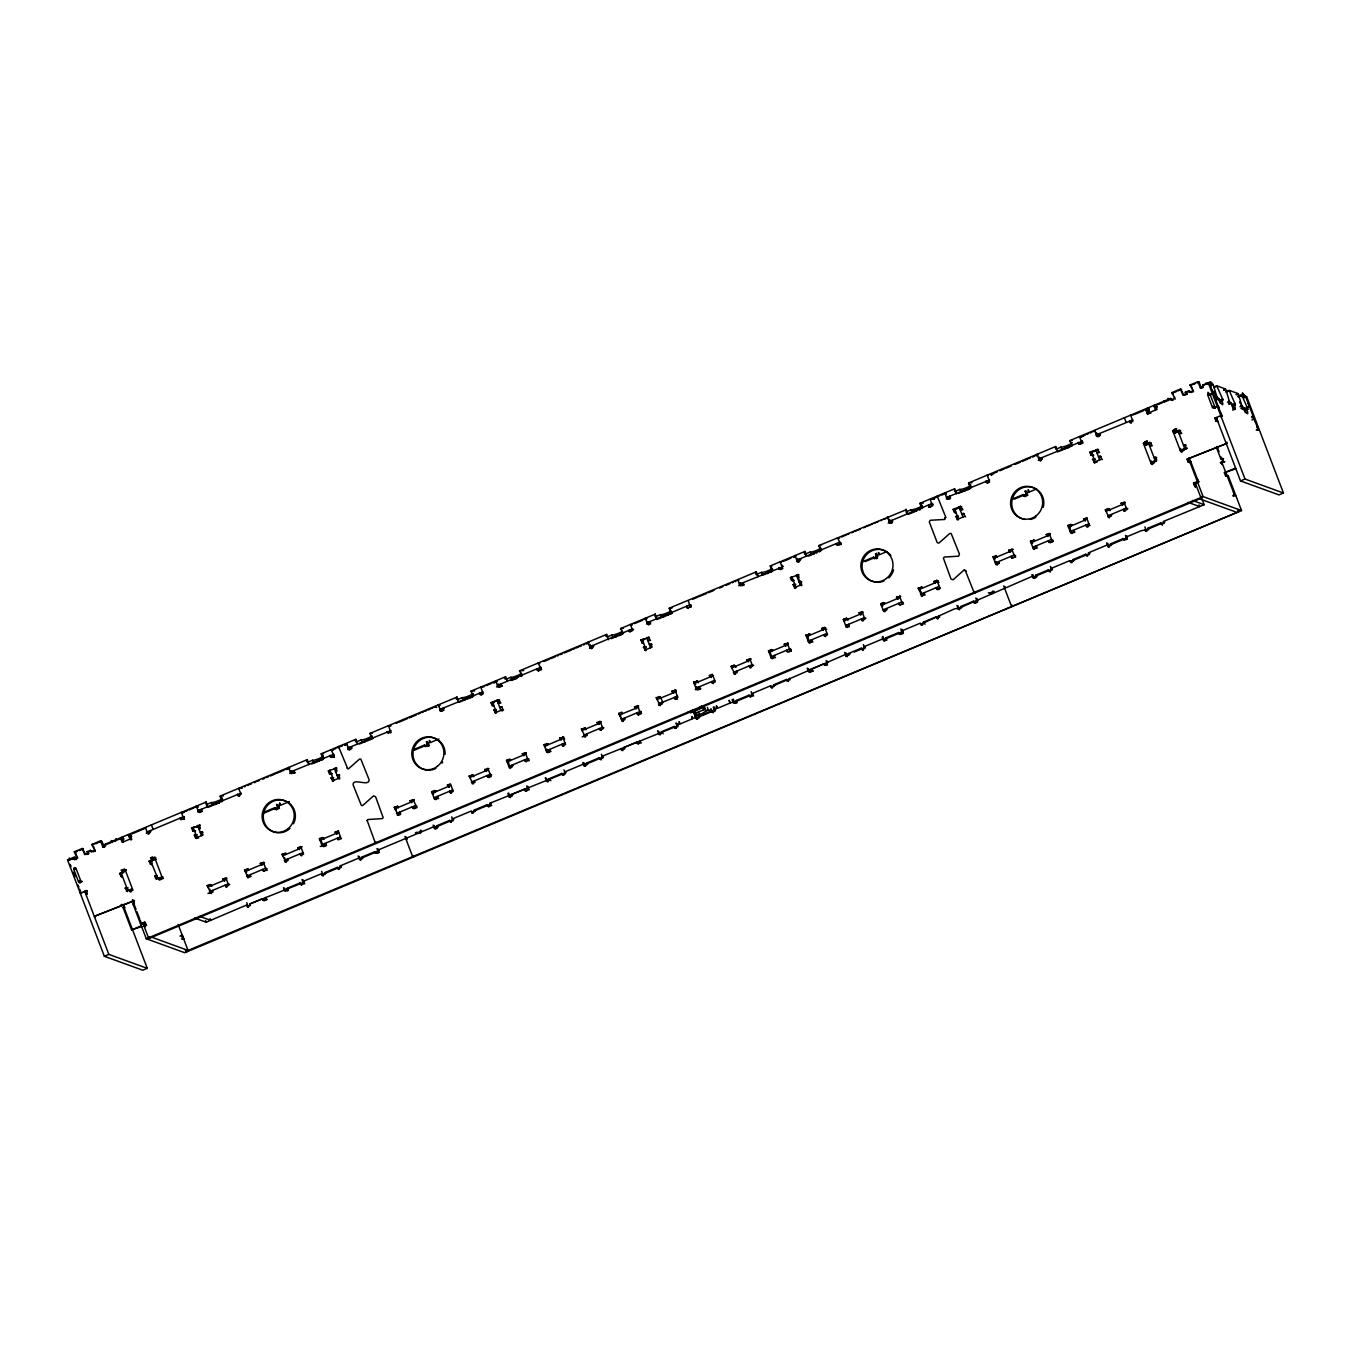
<?xml version="1.0" encoding="UTF-8"?>
<svg xmlns="http://www.w3.org/2000/svg" width="1351" height="1351" viewBox="0 0 1351 1351"><rect width="100%" height="100%" fill="white"/><g stroke="black" fill="none" stroke-linecap="round" stroke-linejoin="round"><path stroke-width="1.5" d="M1192.764 389.73L1193.457 391.537L1189.978 385.035L1197.982 381.691L1200.296 387.771L1203.302 386.521L1202.711 385.001L1208.199 382.705C1211.56 382.265 1209.077 380.003 1213.164 384.495L1211.188 385.322M1247.952 409.218L1241.89 395.319L1238.242 396.839M72.329 859.472C74.93 856.838 73.275 855.014 76.332 859.608M1242.633 395.066C1241.552 389.054 1243.899 397.177 1246.652 396.67L1283.45 493.014L1278.958 494.905L1240.505 480.922L1216.305 417.543M1220.612 401.196L1222.925 399.676L1216.913 386.234L1213.823 387.534M74.102 858.712L73.19 858.459M205.791 803.085L206.213 802.004L105.226 844.172L105.8 845.692L102.811 846.942L100.481 840.846L91.75 844.51L95.229 851.012L94.536 849.205M207.682 807.29L206.163 801.937M306.643 761.339L307.285 759.718M308.889 764.632L307.234 759.65L220.061 796.111L221.8 800.687M355.279 740.99L355.904 739.369M357.508 744.3L355.853 739.301L321.133 753.841L322.872 758.401L323.953 758.333M456.199 699.075L456.976 697.082L369.752 733.492L372.589 737.984M458.58 702.013L456.925 697.015M504.75 678.911L505.595 676.75L470.824 691.205L473.644 695.697M507.334 681.309L505.544 676.682M605.89 636.439L606.667 634.463M654.593 615.921L655.286 614.114L620.514 628.587L623.335 633.079M656.755 619.4L655.235 614.046M755.733 573.449L756.357 571.828L669.133 608.237L670.89 612.797M757.962 576.759L756.307 571.76M804.284 553.285L804.976 551.478M806.581 556.409L804.943 551.428L770.205 565.951L771.945 570.51M905.761 509.918L818.824 545.601L820.581 550.178M954.33 489.754L954.667 488.859M1055.249 447.84L1055.739 446.573M1222.942 400.234L1219.463 400.774A5.776 1.064 67.3 0 1 1220.291 403.324M1235.439 404.776L1229.393 390.777L1226.033 392.178M694.127 713.615L705.29 709.258M348.558 768.787L359.484 759.093L360.852 759.161L369.11 779.763C369.38 787.228 352.746 777.365 353.101 784.83L361.359 805.432L362.744 805.5L373.518 795.857L375.595 796.752L383.177 817.625L382.367 818.605L367.928 819.517M944.602 519.426L945.396 517.332L944.467 519.476L930.299 520.27L929.285 521.976L937.256 542.697L938.877 543.136L949.804 533.425L951.172 533.51L959.43 554.096L958.636 556.19L944.349 557.034L943.386 558.081L950.986 578.954L953.063 579.849L963.837 570.19L965.205 570.257L974.054 592.413L975.202 592.819L974.696 591.485M988.408 592.768L990.351 593.393L993.053 590.978M989.557 593.19L991.516 593.815L994.201 591.4M417.138 832.841C418.675 834.58 423.724 831.473 420.803 830.206M1215.191 408.458L1212.455 407.462L1214.093 408.019L1214.735 406.685L1209.804 393.732L1207.591 394.728L1212.421 407.394L1214.667 406.465M692.945 712.112L701.591 708.025L705.306 709.089L704.546 707.097M698.703 712.281C699.97 718.85 707.569 705.864 711.994 711.521M415.99 832.419L419.519 832.216L420.549 830.51M420.685 832.638L419.519 832.216M699.294 714.358L697.285 714.966L696.407 712.956M77.21 858.544L74.288 851.805L82.293 848.462L85.586 854.491M1175.269 399.153L1171.79 392.651L1180.521 388.987L1183.881 395.218M76.45 851.805L77.446 851.4M79.439 850.556L83.441 848.884M93.996 844.476L91.75 844.51M95.634 843.784L97.812 842.872M98.91 842.416L101.646 841.268L104.719 847.043M1171.79 392.651L1173.479 392.837M1174.576 392.381L1176.214 391.689M1177.852 391.013L1178.933 390.557M1180.031 390.101L1181.669 389.409M1189.978 385.035L1192.122 385.035M1193.625 384.41L1195.128 383.785M1197.138 382.941L1199.131 382.113L1201.461 388.193L1203.15 387.484M121.539 904.427L123.076 904.984L147.293 968.363L142.801 970.238L104.348 956.272L67.55 859.928L73.038 857.632L74.778 859.574L76.264 858.949M88.761 853.714L87.038 851.772L90.5 850.319L92.054 851.789M1173.394 399.93L1172.263 400.403L1170.54 398.461L1069.587 440.696L1072.424 445.188M1186.989 394.239L1185.249 392.297L1188.728 390.844L1190.349 392.499M69.543 859.962L70.894 859.168M72.295 858.577L73.984 857.885M112.808 841.639C111.12 844.409 110.512 838.903 111.913 841.031M114.21 841.048C116.794 841.893 114.801 836.59 116.71 839.646M1166.555 400.774L1163.735 401.939L1164.157 400.622M1167.112 400.538L1168.227 400.065M1210.141 382.536L1205.649 384.41L1205.97 382.958M69.728 859.911L70.759 859.489M72.127 858.915L74.052 858.172M87.038 851.772L88.406 852.109M89.048 851.822L91.648 850.742M105.226 844.172L107.421 844.139M108.468 843.716L110.562 842.838M111.593 842.399L112.64 841.96M114.734 841.082L116.828 840.221M117.875 839.782L119.952 838.903M120.999 838.464L123.093 837.586L123.6 838.92M131.452 834.091L133.563 833.212M134.154 832.959L143.307 829.142M144.169 828.771L145.232 828.332M182.469 812.745L184.344 811.968M186.033 811.259L187.147 810.786M189.022 810.009L191.082 809.148M192.197 808.675L193.885 807.966M195.574 807.273L197.736 807.239M244.531 786.789L245.494 786.383M247.621 785.488L248.804 784.999M250.053 784.475L251.387 783.918M254.258 782.719L255.812 782.06M257.433 781.385L259.139 780.675M262.769 779.155L264.695 778.345M266.62 777.534L268.477 776.774M270.251 776.014L275.148 773.971M276.651 773.346L278.053 772.755M279.404 772.198L281.869 771.168M282.984 770.695L284.048 770.256M285.922 769.462L286.868 769.394M333.106 749.721L332.312 750.497M334.508 749.146L335.909 748.555M337.784 747.779L339.641 746.985L338.493 746.563L347.781 768.837L347.123 768.043M340.773 746.512L342.462 745.82M344.319 745.026L346.667 744.046M396.299 723.292L397.43 722.819M398.629 722.312L401.23 721.214M402.024 720.894L405.131 719.593M405.705 719.357L407.326 718.664M409.049 717.955L410.822 717.212M411.38 716.976L416.53 714.831M418.371 714.054L420.161 713.311M421.85 712.602L423.488 711.909M425.041 711.268L426.511 710.643M427.912 710.052L430.496 708.971M431.678 708.481L432.776 708.025M434.769 707.198L436.778 707.35M482.797 687.102L484.654 686.325M486.529 685.531L488.403 684.754M489.332 684.366L491.207 683.572M492.71 682.947L494.956 682.019M495.885 681.613L496.965 681.613M543.963 661.5L549.587 659.153M550.921 658.596L555.396 656.721M557.034 656.046L558.74 655.319M560.513 654.576L562.371 653.8M564.296 653.006L571.541 649.966M573.179 649.291L574.732 648.632M576.202 648.024L578.937 646.876M580.187 646.352L581.369 645.862M583.497 644.967L584.459 644.562M586.013 643.92L589.137 642.603L587.972 642.181L590.303 648.277L592.397 648.294M631.542 624.871L632.488 624.466M634.548 623.605L639.969 621.342M640.898 620.953L642.772 620.16M644.647 619.383L646.521 618.606M692.759 599.253L694.634 598.476M695.681 598.037L698.011 597.058M699.278 596.534L706.725 593.41M708.431 592.701L713.987 590.37M719.543 588.057L722.869 586.655M725.892 585.388L729.878 583.716M732.158 582.771L733.188 582.332M735.028 581.572L735.94 581.521M783.107 561.459L785.91 560.277M786.485 560.04L788.731 559.111M789.659 558.706L790.977 558.166M793.409 557.152L795.266 556.359M841.622 536.972L843.345 536.246M844.324 535.84L846.503 534.928M847.702 534.422L848.968 533.898M851.721 532.75L853.224 532.125M854.778 531.467L856.416 530.791M857.328 530.403L860.452 529.102M863.677 527.751L865.603 526.941M866.683 526.485L869.808 525.184M870.939 524.712L872.56 524.036M874.114 523.377L875.583 522.769M876.985 522.178L878.319 521.621M880.751 520.608L881.848 520.135M883.841 519.308L885.631 518.885M931.869 499.211L934.487 498.114M935.044 497.877L937.02 497.067M939.823 495.885L937.256 496.053L945.903 517.534M941.698 495.108L943.555 494.331M944.957 493.74L946.038 493.723M994.978 472.816L991.533 474.91M996.075 472.343L997.258 471.854M999.841 470.773L1004.266 468.915M1005.904 468.24L1011.223 466.011M1015.074 464.406L1020.427 462.16M1022.048 461.485L1027.858 459.053M1029.124 458.529L1030.323 458.023M1032.502 457.111L1034.393 456.317M1080.631 436.981L1082.489 436.204M1083.434 435.799L1085.309 435.022M1086.981 434.313L1088.112 433.857M1089.987 433.063L1092.03 432.202M1093.719 431.493L1094.665 431.104M1133.894 414.689L1130.618 415.162L1132.932 421.242L1129.943 422.508L1129.368 420.972L1131.479 422.762M1134.756 414.335L1143.909 410.501M1145.547 409.809L1149.025 409.252M1155.561 410.012L1153.822 405.452L1157.064 404.996M1158.111 404.557L1160.188 403.696M1161.235 403.257L1162.282 402.818M1164.376 401.939L1166.47 401.061M1167.5 400.622L1169.594 399.761M1170.641 399.322L1171.689 398.883M1185.249 392.297L1189.876 391.266M1202.711 385.001L1204.552 385.136M1206.274 384.41L1209.365 383.127L1221.946 416.074L1220.443 416.716M183.415 812.66L184.344 812.255M196.334 807.256L197.938 806.902M241.542 788.325L242.488 787.937M287.138 769.259L288.455 768.702M289.941 768.077L288.59 767.452L290.921 773.532L295.058 772.704L293.336 770.762L293.91 772.282M334.339 756.155L331.012 749.704L333.106 750.025M344.893 745.093L346.582 744.384M390.118 726.179L391.047 725.774M438.518 705.931L439.818 705.374M495.141 682.238L494.331 682.914M541.565 669.572L538.086 663.071L539.809 663.544M587.094 643.768L588.394 643.211M645.052 619.518L646.893 618.741L645.356 618.184L647.686 624.263L650.675 623.014L650.101 621.494M738.845 580.271L737.68 579.562L739.993 585.642L744.148 584.814M793.78 557.288L795.097 556.747M839.562 538.137L837.468 537.816L840.947 544.318L840.221 542.41M887.404 518.125L888.35 517.72M932.629 499.195L934.318 498.502M945.531 493.79L946.392 493.774M990.756 474.876L991.803 474.775M1035.981 455.962L1036.909 455.574M1081.188 437.048L1082.877 436.339M1094.107 431.644L1095.036 431.256M1145.732 409.741L1149.11 408.627L1147.573 408.07L1149.329 412.629L1150.866 413.186M1207.929 384.359L1210.175 383.414M73.038 857.632L73.613 859.152L76.619 857.902M87.612 853.292L84.623 854.541L82.293 848.462M94.08 850.59L91.091 851.839L90.5 850.319M131.706 836.641L128.75 836.083L130.253 835.458L131.419 838.498L122.181 842.365L121.016 839.326L123.667 839.106M1150.377 413.085L1147.826 413.254L1146.661 410.214L1149.313 410.012M1157.047 406.769L1154.396 406.972L1157.115 406.955M1170.54 398.461L1171.114 399.98L1174.103 398.731M1185.84 393.833L1182.834 395.083L1180.521 388.987M1192.291 391.114L1189.302 392.381L1188.728 390.844M1209.905 383.768L1211.594 383.059M86.903 854.491L88.575 853.798M93.354 851.789L95.229 851.012M121.016 839.326L123.583 839.157M206.095 804.723L211.465 802.528A5.776 0.946 -20.9 0 0 218.051 800.822A5.776 0.946 -20.9 0 0 221.936 798.137L222.223 798.019M307.302 762.386L312.537 760.241A5.776 0.946 -20.9 0 0 318.87 758.637A5.776 0.946 -20.9 0 0 323.109 755.901M372.184 736.937L371.694 735.653A5.776 0.946 -20.9 0 1 367.252 738.389A5.776 0.946 -20.9 0 1 361.156 739.892L355.938 742.037M472.732 693.688A5.776 0.946 -20.9 0 1 467.53 696.407A5.776 0.946 -20.9 0 1 462.228 697.606L457.297 699.649M521.216 673.507A5.776 0.946 -20.9 0 1 515.879 676.175A5.776 0.946 -20.9 0 1 510.847 677.273L506.085 679.249M622.119 631.356A5.776 0.946 -20.9 0 1 616.731 633.957A5.776 0.946 -20.9 0 1 611.919 634.987L607.139 636.98M655.471 616.731L660.538 614.637A5.776 0.946 -20.9 0 0 665.367 613.607A5.776 0.946 -20.9 0 0 670.755 611.007M755.952 574.631L761.609 572.351A5.776 0.946 -20.9 0 0 766.912 571.152A5.776 0.946 -20.9 0 0 772.113 568.433M804.571 554.282L810.228 552.002A5.776 0.946 -20.9 0 0 815.548 550.803A5.776 0.946 -20.9 0 0 820.749 548.101M905.778 511.961L911.3 509.732A5.776 0.946 -20.9 0 0 917.886 508.027A5.776 0.946 -20.9 0 0 921.77 505.342L922.058 505.223M970.677 484.874L970.406 484.992A5.776 0.946 -20.9 0 1 966.505 487.677A5.776 0.946 -20.9 0 1 959.919 489.383L954.549 491.578M1072.035 442.486L1071.478 442.706A5.776 0.946 -20.9 0 1 1067.577 445.391A5.776 0.946 -20.9 0 1 1060.991 447.097L1055.773 449.241M1146.661 410.214L1149.042 410.13M1184.743 395.184L1186.803 394.323M1191.21 392.482L1193.457 391.537M1210.378 385.035L1212.354 384.208M1211.34 385.744L1213.299 384.934L1216.947 396.907L1219.024 398.866A5.776 1.064 67.3 0 0 1222.402 404.675A5.776 1.064 67.3 0 0 1221.709 399.828M1147.826 413.254L1157.064 409.387L1155.899 406.347M211.465 802.528L212.343 804.808L222.814 800.417M312.537 760.241L313.398 762.521L323.885 758.131M361.156 739.892L362.034 742.172L372.504 737.798M462.228 697.606L463.089 699.886L473.576 695.512M510.847 677.273L511.725 679.553L522.195 675.162L521.537 673.457M611.919 634.987L612.78 637.267L623.267 632.876A5.776 0.946 -20.9 0 1 619.18 635.645M660.538 614.637L661.416 616.917L671.886 612.543A5.776 0.946 -20.9 0 1 670.535 613.996M761.609 572.351L762.471 574.631L767.723 572.436M768.364 572.165L772.299 570.527M810.228 552.002L811.107 554.298L820.935 550.178M911.3 509.732L912.178 512.012L921.99 507.892M959.919 489.383L960.797 491.663L970.626 487.559M1060.991 447.097L1061.869 449.376L1072.339 445.003M130.675 839.714L131.722 839.275M207.919 807.391L219.436 802.578M311.743 763.957L323.244 759.144M359.535 743.962L365.294 741.547M369.127 739.943L372.96 738.338M459.509 702.132L465.268 699.717M469.101 698.112L472.934 696.508M511.151 680.532L516.893 678.118M611.125 638.702L622.625 633.889M657.008 619.501L672.342 613.084M766.574 573.668L772.316 571.253M808.607 556.072L814.366 553.674M908.598 514.241L914.34 511.843M958.298 493.453L969.815 488.64M1058.289 451.622L1071.698 445.999M197.888 811.9L199.56 811.191L199.137 810.043M289.823 773.431L291.884 772.569L291.225 770.864M347.95 749.113L349.25 748.555L348.49 746.563M439.7 710.727L441.574 709.934L441.017 708.515M496.526 686.95L498.958 685.936L498.299 684.214M589.762 647.94L591.265 647.315L590.387 645.035M738.71 585.625L740.956 584.679L740.297 582.973M796.465 561.459L798.34 560.682L797.58 558.672M798.34 560.682L796.803 560.125L839.207 542.376L840.93 542.849M888.215 523.073L890.647 522.06L889.667 519.493M946.342 498.755L948.03 498.046L947.49 496.628M1038.277 460.286L1040.338 459.424L1039.578 457.432M1096.404 435.968L1097.721 435.427L1096.961 433.418M1213.637 387.095L1216.727 385.795L1225.644 389.037L1223.685 389.865M181.541 819.415L180.071 818.149L180.646 819.669L184.428 818.706M197.82 806.631L196.283 806.057L198.614 812.154L202.11 811.09M239.735 795.84L237.455 794.135L238.029 795.655L241.018 794.405L238.705 788.325L239.853 788.748M334.474 757.421L329.762 755.513L330.336 757.033L333.325 755.783M346.768 743.725L348.305 749.518L351.952 748.505M439.734 705.34L438.281 704.817L440.612 710.896L443.601 709.647L443.027 708.127L444.175 708.549M483.05 694.042L481.192 694.836L479.453 692.894L480.027 694.414L483.016 693.164L480.703 687.068L481.851 687.49M502.133 686.055L497.995 686.899L495.665 680.803L497.202 681.377M538.525 670.721L536.837 668.88L537.411 670.4L540.4 669.15M590.303 648.277L593.292 647.028L592.717 645.508L593.866 645.913M687.102 607.781L688.267 608.186L686.528 606.261L687.102 607.781L691.256 606.937M779.409 569.159L780.574 569.582L778.835 567.64L779.409 569.159L782.415 567.91L780.084 561.813L781.52 562.337M796.212 555.97L795.047 555.548L797.377 561.644L800.366 560.395L799.792 558.858L800.94 559.28M839.798 543.896L836.793 545.145L836.218 543.626L837.772 545.095M888.519 517.349L887.371 516.926L889.684 523.023L892.69 521.773L892.099 520.253M931.565 506.405L930.265 506.946L928.525 505.004L929.1 506.524L932.899 505.561M946.291 493.487L944.754 492.929L947.068 499.009L950.564 497.945M989.506 482.155L987.649 482.932L985.909 480.99L986.483 482.527L989.489 481.26L987.159 475.18L988.307 475.603M1038.21 454.73L1037.061 454.308L1039.375 460.387L1042.381 459.137L1041.79 457.617M1080.141 444.243L1078.216 442.385L1078.807 443.905L1082.81 443.01L1081.256 443.77M1095.019 430.513L1096.759 436.39L1100.406 435.36M146.296 833.179L149.37 833.651M183.483 819.381L184.411 818.993M198.614 812.154L202.008 811.63M293.201 773.481L295.058 772.704M332.059 757.219L334.305 756.29M348.305 749.518L350.584 749.467M390.186 732.901L391.114 732.512M440.612 710.896L443.82 710.457M499.904 687L501.947 686.139M538.762 670.738L540.991 669.809M690.733 604.708L691.053 605.552L689.517 604.995L647.112 622.743L648.649 623.301L646.808 624.078L650.523 623.976M742.087 585.675L743.776 584.966M780.946 569.413L782.82 568.636M797.377 561.644L799.1 561.83M839.072 545.095L840.947 544.318M889.684 523.023L892.335 522.803M948.79 499.195L950.462 498.485M1039.375 460.387L1040.912 460.657M1096.759 436.39L1099.038 436.339M80.249 882.862L78.51 881.798L80.756 880.869L75.892 868.136L73.663 869.132L78.561 881.916L82.293 881.426L79.304 882.676M1210.986 394.205L1213.62 393.394L1212.067 390.219M1210.631 394.661L1213.62 393.394M1223.837 390.287L1225.796 389.46L1229.444 401.45L1231.504 403.392A5.776 1.064 67.3 0 0 1234.882 409.201L1232.636 410.147M1226.134 391.621L1229.224 390.338L1238.141 393.58L1236.165 394.391M1214.937 397.599L1216.896 396.772M191.639 828.011L200.286 825.292L191.639 828.011L192.805 831.051L195.456 830.831L192.805 831.051M329.526 773.853L332.177 773.633L329.526 773.853L328.361 770.796L337.007 768.094M493.689 705.171L492.186 705.796L491.021 702.756L498.519 699.615L500.833 703.077L498.181 703.28M640.712 640.121L649.358 637.402L640.712 640.121L643.042 643.583L641.877 640.543M794.219 580.322L791.568 580.542L790.419 577.485L799.049 574.783M953.08 509.445L955.393 512.89L953.08 509.445L960.561 506.304L962.875 509.766L960.223 509.969M1089.801 452.23L1098.431 449.528L1089.801 452.23L1090.966 455.287L1093.601 455.067L1090.966 455.287M1215.9 399.254L1217.859 398.444M491.021 702.756L499.667 700.038M954.228 509.851L961.709 506.726M1216.778 399.795L1219.024 398.866M196.182 827.319L199.171 826.052L197.634 825.495L201.502 835.644M1094.327 451.538L1097.316 450.288L1095.779 449.731L1099.663 459.88M1218.737 400.521L1222.723 399.018M641.877 643.16L643.38 642.536M649.358 640.036L647.872 640.661L650.523 640.458L648.21 636.996M954.245 512.485L955.731 511.86M1098.447 452.146L1096.944 452.771L1099.596 452.568L1097.282 449.106M1236.317 394.83L1238.293 394.002L1241.941 405.992L1244.001 407.934A5.776 1.064 67.3 0 0 1247.378 413.744A5.776 1.064 67.3 0 0 1246.686 408.914L1244.44 409.86L1241.755 408.88L1244.001 407.934M1238.276 396.046L1242.498 394.289M1238.056 396.4L1242.515 395.168L1239.154 396.569M1241.974 395.64L1243.95 394.813M1227.417 402.142L1229.393 401.315M1219.227 408.981L1218.45 406.077L1213.823 408.12L1212.978 406.229M194.358 835.104L197.01 834.901L194.358 835.104L195.523 838.144L203.005 835.019L201.839 831.98L200.336 832.604L202.988 832.385L201.839 831.98M331.079 777.906L333.393 781.368L331.079 777.906L332.566 777.281M338.561 774.765L337.058 775.406L339.709 775.187L338.561 774.765L339.726 777.821L332.228 780.946M493.74 709.849L496.391 709.647L493.74 709.849L496.053 713.311L494.888 710.271M501.221 706.708L499.718 707.35L502.369 707.13L501.221 706.708L503.535 710.17M643.431 647.213L646.082 647.011L643.431 647.213L645.744 650.675L644.579 647.636M650.912 644.089L649.426 644.714L652.06 644.511L650.912 644.089L652.077 647.129L644.596 650.27M793.121 584.595L795.435 588.057L793.121 584.595L794.624 583.97M800.603 581.454L799.116 582.095L801.768 581.876L800.603 581.454L801.768 584.51L794.287 587.634M955.782 516.538L958.433 516.335L955.782 516.538L958.095 520L956.947 516.96M963.28 513.397L961.777 514.039L964.428 513.819L963.28 513.397L965.593 516.859M1092.503 459.34L1095.154 459.137L1092.503 459.34L1094.817 462.802L1093.668 459.762M1099.984 456.199L1098.498 456.824L1101.149 456.621L1099.984 456.199L1102.315 459.661M1242.16 397.008L1244.693 395.961M332.228 778.328L333.731 777.703M794.27 585.017L795.773 584.392M1243.444 397.11L1245.504 396.248L1258.085 429.213L1256.227 429.99M1228.397 403.797L1230.356 402.97M1243.916 397.819L1246.652 396.67M1229.258 404.337L1231.504 403.392M494.905 712.889L502.386 709.765M956.947 519.578L964.428 516.454M1093.668 462.38L1101.149 459.256M1231.504 404.945L1235.152 403.409M150.518 857.868L152.19 857.176M794.996 588.124L796.212 587.617M1094.378 462.869L1096.809 461.856M1145.091 441.76L1146.779 441.068M1176.4 428.672L1173.411 429.922L1176.789 428.807M1232.551 405.976L1235.354 404.793L1231.96 405.317A5.776 1.064 67.3 0 1 1232.973 408.813M124.461 869.081L121.066 870.196M152.866 857.193L150.89 858.02L151.988 860.874M1144.922 442.132L1147.438 441.085M121.995 870.669L126.15 869.841L121.995 870.669L122.586 872.189M151.43 858.358L155.585 857.513L151.43 858.358L152.021 859.878M1154.902 461.772L1153.754 461.35L1154.328 462.869L1151.339 464.136L1143.402 443.331L1146.391 442.081L1148.13 444.023L1151.12 442.773L1144.753 445.138M1184.726 449.596L1180.2 450.288L1187.343 448.211L1183.189 449.039L1183.78 450.559L1180.774 451.808L1172.837 431.02L1175.826 429.77L1176.417 431.29M276.6 804.301L277.36 806.294L280.349 805.044L279.589 803.051M426.291 741.665L427.051 743.675L430.04 742.408L429.28 740.416M875.364 553.792L876.123 555.785L879.113 554.535L878.353 552.542M1025.054 491.156L1025.814 493.149L1028.803 491.899L1028.043 489.906M263.242 812.508L274.743 807.695L276.482 809.621L277.597 809.165M289.435 801.548L280.738 805.179L279.978 803.186M412.933 749.873L424.434 745.06L425.953 746.428M438.957 738.98L430.429 742.56L429.669 740.551M862.006 561.982L873.523 557.169L875.076 558.639M886.712 551.664L879.501 554.67L878.741 552.677M1011.696 499.363L1023.214 494.55L1024.936 496.493L1026.068 496.02M1036.555 488.961L1029.192 492.051L1028.432 490.041M1147.539 442.503L1143.402 443.331M119.58 873.438L121.894 876.9L119.58 873.438L125.575 870.939M149.032 861.127L151.346 864.589L149.032 861.127L156.074 859M264.391 812.914L278.897 806.851L277.36 806.294M414.081 750.295L428.588 744.232L427.051 743.675M865.079 561.611L877.66 556.342M1014.314 499.178L1027.351 493.723L1025.814 493.149M274.743 807.695L275.334 809.215L279.471 808.371M429.162 745.752L425.025 746.579L424.434 745.06M1023.214 494.55L1023.788 496.07L1027.942 495.243M1177.565 431.712L1180.554 430.462M154.858 859.878L155.99 859.422M1146.087 445.188L1150.005 443.533L1149.566 442.402M1180.571 433.08L1179.068 433.705L1181.72 433.502L1179.406 430.04L1173.428 432.54L1174.965 433.097L1179.457 431.222L1177.903 430.665L1184.692 448.414L1186.229 448.971M427.49 746.461L428.976 745.82M876.377 558.655L877.491 558.183M1239.914 406.668L1241.873 405.857M84.286 892.048L87.275 890.799L80.131 892.893L81.668 893.45M1217.96 421.276L1215.968 421.208L1214.802 418.168L1220.797 415.669L1222.334 416.226L1220.78 413.034M120.746 876.478L122.249 875.853M150.181 864.167L151.684 863.542M1151.136 445.391L1149.633 446.016L1152.285 445.813L1149.971 442.351M1214.802 418.168L1217.082 418.118M1240.877 408.34L1242.852 407.512M1245.994 407.512L1249.371 406.398L1247.125 407.326M1215.968 421.208L1217.471 420.583M1243.714 409.589L1247.649 407.951M86.126 890.377L87.291 893.416L85.788 894.058L87.123 894.396M1246.162 410.029L1247.851 409.336L1246.686 408.914M125.204 888.147L127.855 887.945L125.204 888.147L127.518 891.609L126.352 888.57M154.639 875.836L157.29 875.617L154.639 875.836L155.804 878.876L162.745 876.715M1156.743 457.482L1154.092 457.685L1155.578 457.06L1156.743 460.1L1150.765 462.599L1154.548 462.228M1186.178 445.155L1183.527 445.374L1185.03 444.749L1186.178 447.789M1251.972 420.009L1254.218 419.063L1255.383 422.12M126.369 891.187L132.347 888.688M129.392 891.12L132.398 889.87M162.762 877.171L158.844 878.809L159.35 880.143M1156.507 461.4L1155.24 460.725L1148.468 442.976L1150.005 443.533M129.932 891.457L131.098 891.88L129.358 889.937L129.932 891.457L132.938 890.208L124.984 869.419M163.522 878.302L160.533 879.569L158.793 877.626L159.384 879.146L162.373 877.897L154.436 857.091M120.796 905.035L121.928 904.562M134.391 900.492L94.317 916.366L134.458 900.695M1188.221 462.228L1190.873 462.008L1188.221 462.228L1187.056 459.188L1227.13 443.314L1226.725 442.233M1220.831 458.918L1223.482 458.715L1220.831 458.918L1216.373 447.249L1217.876 446.624M121.202 905.761L124.208 904.511M1257.376 430.412L1259.25 429.635L1257.713 429.078L1256.937 426.173M1187.056 459.188L1227.13 443.314M142.125 926.414L131.604 929.91L123.093 907.602L124.579 906.977L123.633 904.511M1235.219 468.189L1224.361 472.732L1225.526 475.772L1228.177 475.569L1241.535 510.56L184.715 952.708L146.263 938.742L132.888 903.751L134.391 903.127L133.225 900.087M124.984 907.703L123.093 907.602M134.424 904.005L132.888 903.751M207.142 885.631L211.28 884.787L207.142 885.631L211.195 893.653L210.621 892.133M222.847 879.045L224.587 880.987L222.847 879.045L225.853 877.795L228.758 885.412L225.752 886.661L225.178 885.141L226.917 887.083L225.752 886.661M247.976 877.762L244.565 869.976L248.06 868.896M260.27 863.39L264.424 862.563L260.27 863.39L262.01 865.332L261.435 863.813M281.987 854.305L286.125 853.477L281.987 854.305L286.04 862.343L285.466 860.823M297.693 847.736L301.847 846.908L297.693 847.736L298.284 849.255M319.41 838.65L323.548 837.823L319.41 838.65L322.315 846.266L326.452 845.422L325.878 843.902M335.116 832.081L336.855 834.023L335.116 832.081L338.628 831.017M398.241 815.345L394.256 807.341L397.886 806.327M409.961 800.771L414.115 799.927L409.961 800.771L411.7 802.714L411.126 801.177M431.678 791.686L435.816 790.859L431.678 791.686L434.583 799.285L438.72 798.458M447.401 785.117L449.123 787.042L447.401 785.117L450.39 783.85L453.294 791.466L450.305 792.716L449.714 791.196L451.454 793.138L450.305 792.716M469.101 776.031L473.238 775.187L469.101 776.031L473.154 784.053M484.823 769.445L486.546 771.387L484.823 769.445L488.961 768.618M512.992 765.629L511.843 765.206L512.417 766.726L509.428 767.976L506.524 760.377L509.513 759.127L510.104 760.647M522.246 753.79L526.383 752.963L522.246 753.79L523.968 755.733L523.394 754.213M543.946 744.722L548.084 743.877L543.946 744.722L546.851 752.321L549.131 752.271M559.669 738.136L563.806 737.308L559.669 738.136L560.243 739.656M581.369 729.05L585.507 728.223L581.369 729.05L585.422 737.089L584.848 735.569M597.091 722.481L598.814 724.423L597.091 722.481L600.08 721.231L602.985 728.831L599.996 730.08L599.405 728.561L601.144 730.503M618.792 713.396L622.845 721.434L618.792 713.396L621.781 712.146L622.372 713.666M636.237 708.768L634.514 706.826L638.651 705.999M656.214 697.741L660.369 696.913L656.214 697.741L660.267 705.762M671.937 691.172L676.074 690.327L671.937 691.172L672.511 692.691M693.637 682.086L697.791 681.259L693.637 682.086L696.542 689.685L700.696 688.858M709.359 675.517L711.082 677.459L709.359 675.517L712.349 674.25L715.253 681.867L712.264 683.116L711.673 681.596L713.412 683.538L712.264 683.116M734.539 672.933L735.113 674.453L731.06 666.431L734.049 665.182L735.788 667.124L734.049 665.182M746.782 659.845L750.92 659.018L746.782 659.845L747.356 661.382M768.483 650.777L772.637 649.932L768.483 650.777L771.387 658.376L775.542 657.549M784.205 644.191L788.342 643.363L784.205 644.191L785.927 646.133L785.353 644.613M805.905 635.122L810.06 634.278L805.905 635.122L808.81 642.721L812.964 641.894M822.202 630.056L821.628 628.536L824.617 627.286L827.521 634.886L824.532 636.152L823.941 634.632L825.681 636.557L824.532 636.152M849.07 626.78L846.233 627.067L843.328 619.45L846.317 618.201L847.769 619.383M859.05 612.881L860.773 614.823L859.05 612.881L862.039 611.631L864.944 619.231L861.955 620.481L861.364 618.961L863.103 620.903L861.955 620.481M887.219 609.048L886.07 608.625L886.644 610.162L883.655 611.412L880.751 603.796L883.74 602.546L884.331 604.066M896.473 597.226L900.61 596.399L896.473 597.226L898.195 599.168L897.621 597.649M918.173 588.141L922.328 587.313L918.173 588.141L922.226 596.163L919.322 588.563M934.976 583.277L933.896 581.572L936.885 580.322L938.253 581.302M997.646 564.617L995.923 564.431L993.019 556.832L996.514 555.768M1008.741 550.262L1012.878 549.418L1008.741 550.262L1009.315 551.782M1030.441 541.177L1034.596 540.332L1030.441 541.177L1033.346 548.776L1037.5 547.949M1046.164 534.591L1050.301 533.763L1046.164 534.591L1047.903 536.533L1047.312 535.013M1067.864 525.522L1072.018 524.678L1067.864 525.522L1070.769 533.121L1074.923 532.294L1073.184 530.352L1073.758 531.872M1085.106 520.81L1083.586 518.936L1087.082 517.872M1108.766 516.369L1109.357 517.889L1105.287 509.867L1108.276 508.601L1110.015 510.543L1108.276 508.601M1121.009 503.281L1125.163 502.454L1121.009 503.281L1122.749 505.223L1122.157 503.703M224.013 879.467L227.002 878.218M244.565 869.976L247.959 869.453M336.281 832.503L338.341 831.642M394.256 807.341L397.836 806.75M485.972 769.867L488.403 768.854M506.524 760.377L510.661 759.532M598.24 722.903L601.229 721.654M634.514 706.826L638.28 706.151M735.214 665.604L731.06 666.431M821.628 628.536L825.765 627.708M843.328 619.45L847.482 618.623M860.199 613.303L863.188 612.054M884.905 602.968L880.751 603.796M933.896 581.572L938.033 580.727M993.019 556.832L996.413 556.308M1083.586 518.936L1086.795 518.497M1109.441 509.023L1105.287 509.867M1220.493 462.582L1224.631 461.755L1220.493 462.582L1222.216 464.524L1221.642 463.005M207.716 887.151L226.428 879.315M263.85 863.661L245.139 871.496L246.676 872.054M282.562 855.842L301.273 848.006M338.696 832.351L319.984 840.17L321.521 840.744M413.541 801.042L394.83 808.861L396.367 809.418M450.964 785.37L432.252 793.206L433.789 793.763M469.675 777.551L488.386 769.715M525.809 754.061L507.098 761.896L508.635 762.454M544.521 746.242L563.232 738.406L564.769 738.963M581.943 730.57L600.655 722.751M712.923 675.787L694.211 683.606L695.562 684.248M731.634 667.951L750.345 660.115M787.768 644.461L769.057 652.297L770.594 652.854M843.902 620.987L862.614 613.151M900.036 597.497L881.325 605.316L882.878 605.89M918.748 589.661L937.459 581.842L939.013 582.399M1012.321 550.516L993.61 558.351L995.147 558.909M1049.744 534.861L1031.033 542.697L1032.569 543.254M1087.167 519.206L1068.455 527.042L1069.992 527.599M1105.878 511.387L1124.589 503.551M303.012 852.565L284.301 860.401L285.838 860.959L284.689 857.919M340.435 836.911L321.724 844.747L323.261 845.304L320.271 846.553M452.703 789.947L433.992 797.765L435.529 798.323M564.971 742.966L546.26 750.801L547.814 751.359M714.679 680.347L695.968 688.166L697.504 688.723L696.846 687.017M826.947 633.366L808.236 641.201L809.773 641.759M939.215 586.402L920.504 594.237L922.041 594.795L920.875 591.738M1051.483 539.437L1032.772 547.256L1034.309 547.814M1088.906 523.766L1070.195 531.602L1071.731 532.159M208.003 893.518L210.992 892.268L209.844 889.228M582.23 736.954L585.236 735.704L583.683 735.147L602.394 727.311L603.948 727.868M658.579 705.019L660.082 704.395L659.643 703.246M695.258 689.669L697.504 688.723M210.047 893.231L213.036 891.981L212.462 890.461M247.469 877.576L250.965 876.512M267.329 870.162L263.175 871.007L262.601 869.487L264.34 871.412M284.892 861.921L287.881 860.671L287.307 859.152L288.455 859.557M300.597 855.352L301.763 855.757L300.023 853.815L300.597 855.352L303.603 854.085L300.699 846.486M339 839.63L337.446 838.16L338.02 839.68L341.533 838.616M397.16 814.94L400.656 813.876M415.872 807.121L412.866 808.371L412.291 806.851L414.031 808.793L417.02 807.543L412.967 799.522M472.006 783.631L474.995 782.381L474.421 780.861M491.122 776.538L488.876 777.484L487.137 775.542L487.728 777.061L490.717 775.812L487.812 768.195M529.288 760.562L525.151 761.407L524.56 759.887L526.299 761.829M546.851 752.321L550.988 751.494M562.573 745.752L563.722 746.157L561.982 744.215L562.573 745.752L565.562 744.485L562.658 736.886M584.274 736.667L587.263 735.417L586.689 733.897M621.696 721.012L624.686 719.762L624.111 718.225L625.26 718.648M639.682 714.375L638.567 714.848L636.828 712.906L637.419 714.426L641.556 713.598M659.119 705.357L662.108 704.091L661.534 702.571L662.682 702.993M675.736 699.126L674.25 697.251L674.841 698.771L677.83 697.521L674.926 689.922M733.965 674.031L736.954 672.781L736.379 671.261L737.528 671.683M749.687 667.462L750.835 667.884L749.096 665.942L749.687 667.462L752.676 666.212L749.771 658.596M771.387 658.376L774.376 657.126L773.802 655.607L774.95 656.029M791.247 650.962L787.109 651.807L786.518 650.287L788.106 651.841M846.233 627.067L849.222 625.817L848.648 624.297M903.515 603.998L899.378 604.826L898.787 603.306L900.526 605.248M921.078 595.757L925.232 594.913M939.637 588.884L937.949 589.593L936.209 587.651L936.8 589.171L940.296 588.107M995.923 564.431L999.419 563.367M1011.646 557.862L1012.794 558.284L1011.055 556.342L1011.646 557.862L1015.783 557.034M1033.346 548.776L1036.335 547.527L1035.761 546.007L1036.909 546.429M1053.206 541.363L1050.217 542.629L1048.477 540.687L1049.068 542.207L1053.206 541.363L1052.632 539.843M1088.197 526.738L1085.9 525.032L1086.491 526.552L1089.987 525.471M1108.192 517.467L1111.181 516.217L1110.606 514.697L1111.755 515.119M1123.914 510.898L1125.062 511.303L1123.34 509.361L1123.914 510.898L1126.903 509.631L1123.998 502.032M326.452 845.422L323.463 846.689L320.559 839.072M400.555 814.433L398.309 815.362L397.295 812.711M698.636 689.719L700.494 688.942M789.187 651.824L791.061 651.047M145.351 922.378L140.453 923.527L141.602 923.949M1196.311 486.208L1194.689 485.988L1193.524 482.932L1198.81 481.935L1197.273 478.744M142.581 923.527L145.249 922.412M1195.382 487.475L1193.929 483.675L1198.421 481.8L1189.201 457.634M141.99 924.084L144.979 922.834M1198.81 481.935L1193.929 483.675M131.604 929.91L140.96 925.992M146.499 925.418L143.848 925.638L146.499 925.418L145.705 923.324M1194.689 485.988L1196.192 485.347M1224.361 472.732L1236.368 468.611M1225.526 475.772L1228.177 475.569M104.348 956.272L108.84 954.397L147.293 968.363M146.263 938.742L1203.082 496.594L1241.535 510.56M1240.505 480.922L1244.997 479.048L1283.45 493.014M145.3 926.803L142.699 922.581L148.509 937.797L149.657 938.219L1201.985 497.945L1201.411 496.425M675.973 723.072L676.733 725.065L679.739 723.815L678.979 721.822M698.855 717.009L692.455 718.496L691.695 716.503M713.294 707.13L714.155 709.41L717.161 708.16L716.283 705.881M850.421 653.597L845.135 654.61L771.843 686.477L770.29 685.92L751.578 693.755L753.132 694.313L734.404 702.148L729.878 702.841L729.016 700.561M194.561 917.988L206.213 922.226L246.372 905.119L247.909 905.677M246.76 905.271L247.334 906.791L250.34 905.525L249.749 904.005L262.482 898.685L264.205 900.627L267.211 899.378L263.057 900.205L262.482 898.685M288.405 890.106L287.172 888.35L299.905 883.03L301.628 884.973L299.905 883.03M321.606 873.945L322.18 875.465L325.186 874.215L324.595 872.695L337.328 867.376L339.05 869.318L337.328 867.376M358.15 856.01L359.602 859.81L362.608 858.56L362.017 857.041L374.751 851.721L376.304 853.173M437.96 827.437L436.863 825.731L449.596 820.395L451.318 822.337M471.296 811.326L471.871 812.846L474.876 811.596L474.285 810.076L487.019 804.74L488.741 806.682L491.747 805.432M507.841 793.375L509.293 797.191L512.299 795.925L511.708 794.405L524.441 789.085L526.164 791.027L527.481 790.487M550.87 780.692L549.131 778.75L561.864 773.431L563.603 775.373L561.864 773.431M582.838 762.454L584.139 765.865L587.145 764.615L586.554 763.095L599.287 757.776L601.026 759.718L599.287 757.776M620.987 748.69L621.578 750.21L624.567 748.961L623.976 747.441L636.709 742.121L638.449 744.063M663.138 733.728L661.399 731.786L674.132 726.466L676.243 728.24M694.971 715.101L696.424 718.901L699.413 717.651L698.822 716.131L711.555 710.812L713.294 712.737L710.896 708.667M732.529 699.818L733.846 703.246L736.835 701.996L736.244 700.477L748.978 695.14L750.717 697.082M770.678 686.072L771.269 687.591L774.258 686.342L773.667 684.805L786.4 679.485L788.14 681.428L786.4 679.485M811.107 669.15L812.829 671.092L811.107 669.15L823.823 663.831L825.41 665.384M844.662 652.465L846.114 656.265L849.104 655.015L848.529 653.496L861.246 648.176L862.985 650.118L861.246 648.176M882.22 637.199L883.537 640.61L886.526 639.361L885.952 637.841L898.668 632.521L900.408 634.463L903.397 633.214L901.944 629.397M925.097 624.128L923.375 622.186L936.091 616.867L937.83 618.809L936.091 616.867M956.93 605.501L958.383 609.301L961.372 608.051L960.797 606.531L973.514 601.212L975.253 603.137L977.499 602.208M1036.859 576.978L1035.643 575.222L1048.359 569.886L1050.099 571.828L1048.359 569.886M1070.06 560.817L1070.651 562.337L1073.64 561.07L1073.066 559.55L1085.782 554.231L1087.521 556.173M1106.621 542.866L1108.073 546.682L1111.062 545.416L1110.488 543.896L1123.205 538.576L1124.657 539.758M1144.905 529.491L1145.496 531.011L1148.485 529.761L1147.911 528.241L1160.627 522.921L1162.367 524.864L1160.627 522.921M1202.204 499.566L1204.163 504.7L1163.245 521.52L1164.782 522.094L1146.07 529.913L1141.527 530.605L1125.822 537.191L1127.359 537.749L1108.647 545.568L1107.111 545.01L1088.399 552.846L1089.936 553.403L1071.225 561.222L1069.688 560.665L1050.977 568.501L1052.513 569.058L1033.802 576.894L1032.265 576.32L958.957 608.203L954.414 608.896L921.534 623.858L919.997 623.301L901.286 631.12L902.823 631.677L884.111 639.513L882.575 638.955L863.846 646.791L865.4 647.349L854.17 652.043M249.749 904.005L304.043 882.203L302.506 881.646L321.217 873.81L322.754 874.367L341.465 866.531L339.928 865.974L358.64 858.155L360.177 858.712L378.888 850.877L377.351 850.319L433.485 826.846L435.022 827.403L453.733 819.567L452.197 819.01L470.908 811.174L472.445 811.748L481.8 807.83M482.712 807.442L491.156 803.913L489.619 803.355L566.001 772.603L564.465 772.046L583.176 764.21L588.462 763.197M589.526 762.758L603.424 756.948L601.887 756.374L678.27 725.622M699.801 716.621L715.473 710.069M283.457 887.708L284.757 891.12L287.763 889.87M300.479 884.55L304.634 883.723L303.181 879.906M337.902 868.896L340.891 867.646L340.317 866.126M374.751 851.721L375.325 853.241L378.972 852.228M433.147 825.073L434.448 828.501L437.454 827.251M487.019 804.74L487.593 806.26L490.582 805.01L490.008 803.49M524.441 789.085L525.015 790.605L529.17 789.778M549.722 780.27L546.716 781.537L545.264 777.72M562.438 774.95L565.427 773.701L563.975 769.901M599.861 759.296L602.867 758.046L601.415 754.246M641.438 742.814L637.284 743.641L636.709 742.121M661.99 733.306L659.001 734.556L657.549 730.756M674.132 726.466L674.706 727.986L677.712 726.737L676.395 723.309M712.129 712.332L715.135 711.065L713.683 707.265M753.706 695.833L749.552 696.66L748.978 695.14M786.974 681.005L789.98 679.756L789.389 678.236M811.681 670.67L808.692 671.937L807.239 668.12M861.82 649.696L864.826 648.446L863.373 644.647M898.668 632.521L899.242 634.041L903.397 633.214M923.949 623.706L920.96 624.956L920.369 623.436M936.665 618.386L939.671 617.137L939.08 615.617M973.514 601.212L974.088 602.732L977.6 601.651M1031.911 574.563L1033.228 577.992L1036.217 576.742M1048.933 571.405L1051.939 570.156L1050.487 566.356M1123.205 538.576L1123.796 540.096L1127.426 539.083M1161.218 524.441L1164.207 523.192L1163.616 521.672M287.223 891.001L288.354 890.529M377.604 853.19L378.905 852.633M435.799 828.838L437.099 828.298M584.139 765.865L585.675 766.135M736.109 703.195L737.055 702.807M812.829 671.092L809.84 672.342L808.388 668.542M826.491 665.384L827.42 664.996M883.537 640.61L886.932 640.104M1033.228 577.992L1035.508 577.941M179.987 936.142L182.233 935.196L188.042 950.412L151.903 937.273M1232.754 495.682L1234.578 494.922L1221.608 461.822L1223.145 462.38L1221.101 457.06M181.524 936.395L182.638 935.922L183.804 938.979L182.672 939.435M1233.48 496.29L1235.726 495.344L1234.189 494.787L1233.412 491.882M181.524 939.029L183.804 938.979M185.222 949.837L185.796 951.357L1239.289 511.489L1238.715 509.969M206.838 804.453L208.054 807.256M677.459 698.974L674.841 698.771M964.124 570.105L966.421 571.27M1069.756 440.713L1072.052 440.51M971.893 482.712L968.701 482.999L971.352 487.475M923.273 503.062L920.065 503.332L922.733 507.824M928.661 507.3L928.796 506.405M820.834 545.466L819.01 545.618L821.661 550.11M772.198 565.799L770.374 565.968L773.042 570.443M672.055 608.001L669.319 608.254L671.971 612.729M620.683 628.587L623.419 628.35M519.611 670.873L523.732 670.518M522.28 675.365L519.443 670.856L606.616 634.396L608.507 639.715M470.992 691.222L472.36 691.104M473.272 691.02L474.64 690.901M369.921 733.509L372.217 733.306M323.581 753.655L321.302 753.841L323.041 758.418M223.439 795.857L220.23 796.127L222.898 800.619M691.053 712.686L690.344 711.251M415.365 832.925L416.26 832.891M676.986 698.822L676.209 696.559M697.251 714.966L694.059 713.835L693.181 711.555M1197.982 381.691L1199.131 382.113M1248.223 403.358L1249 406.263M1200.296 387.771L1201.461 388.193M1171.114 399.98L1172.263 400.403M1172.837 431.02L1173.985 431.442M1216.373 447.249L1217.521 447.671M1132.83 419.908L1096.185 434.87L1097.721 435.427M1129.943 422.508L1131.091 422.914M1148.13 444.023L1146.391 442.081M1080.817 437.048L1079.466 436.559L1081.796 442.638M1196.175 482.729L1195.027 482.307L1200.836 497.523L1201.985 497.945M1193.524 482.932L1195.855 486.394M1078.807 443.905L1079.956 444.31M1092.824 452.163L1091.287 451.606L1095.171 461.755L1096.708 462.312M1199.739 498.891L1235.895 512.012M1192.494 500.461L1204.163 504.7M1188.019 502.352L1199.671 506.591L1199.029 504.869M1040.338 459.424L1038.801 458.867L1082.539 441.118M1127.865 508.668L1126.329 508.111L1107.617 515.947L1109.154 516.504M1147.911 528.241L1149.059 528.663M1145.496 531.011L1146.644 531.433L1144.905 526.873M989.574 479.993L946.494 497.489L948.03 498.046M986.483 482.527L987.649 482.932M1023.788 496.07L1024.936 496.493M1086.491 526.552L1087.639 526.974M1110.488 543.896L1111.637 544.318M1108.073 546.682L1109.222 547.087L1107.769 543.288M950.428 496.577L949.483 496.239L950.057 497.759M960.595 507.486L959.058 506.929L962.942 517.078M1049.068 542.207L1050.217 542.629M930.282 499.38L932.106 505.274M956.12 509.378L954.566 508.803L958.45 518.953M932.865 504.244L931.514 503.754L889.11 521.503L890.647 522.06M929.1 506.524L930.265 506.946M1073.066 559.55L1074.214 559.973M1070.651 562.337L1071.799 562.742L1071.225 561.222M1015.597 555.649L1014.061 555.092L995.349 562.911L996.886 563.468M997.106 557.288L996.008 555.582M999.065 561.932L998.913 563.181M1035.643 575.222L1036.892 575.914M990.351 593.393L991.516 593.815M876.123 555.785L877.475 556.274M936.8 589.171L937.949 589.593M974.088 602.732L975.253 603.137M924.641 593.393L923.493 592.971L924.067 594.491M960.797 606.531L961.946 606.954M958.383 609.301L959.531 609.723L958.079 605.923M903.329 602.614L901.793 602.056L883.081 609.892L884.618 610.449M782.888 566.761L739.419 584.122L740.956 584.679M797.934 575.543L796.398 574.986L800.265 585.135L801.818 585.692M923.375 622.186L924.523 622.608M798.711 578.448L797.563 578.025L799.066 577.401L797.901 574.361M790.419 577.485L792.733 580.947M865.907 618.268L864.37 617.711L845.658 625.547L847.195 626.104M899.242 634.041L900.408 634.463M848.056 620.143L846.317 618.201M885.952 637.841L887.134 638.364M826.728 629.363L825.191 628.806L806.479 636.642L808.016 637.199M812.373 640.374L811.225 639.952L811.799 641.472M848.529 653.496L849.678 653.918M846.114 656.265L847.263 656.687L845.81 652.888M688.351 600.655L690.091 606.515M791.061 649.595L789.524 649.037L770.813 656.856L772.35 657.413M753.638 665.249L752.102 664.692L733.39 672.511L734.927 673.068M631.93 625.006L630.393 624.449L632.724 630.529L629.718 631.778L629.144 630.258L630.664 631.626M633.67 629.566L632.133 629.009L589.728 646.757L591.265 647.315M648.244 638.179L646.707 637.621L650.574 647.754M773.667 684.805L774.832 685.227M643.751 640.053L642.215 639.496L646.082 649.628M771.269 687.591L772.417 688.014L771.843 686.477M698.366 682.779L696.626 680.836M736.244 700.477L737.41 700.882M676.175 691.678L657.278 699.446M677.729 696.17L658.545 703.82L660.082 704.395M714.155 709.41L715.608 709.934L714.611 707.113M660.943 697.876L662.682 702.436M688.351 711.757L690.885 712.669M698.822 716.131L699.987 716.554M696.424 718.901L697.572 719.323L696.12 715.523M541.075 668.086L539.826 667.63L497.421 685.379L498.958 685.936M537.411 670.4L538.559 670.822M638.567 707.265L619.366 714.915L620.903 715.473M641.083 712.112L639.834 711.656L621.105 719.492L622.659 720.049M676.733 725.065L677.611 725.386M637.419 714.426L638.567 714.848M674.706 727.986L675.872 728.409M661.399 731.786L662.564 732.208M483.016 691.847L440.038 709.376L441.574 709.934M586.098 729.743L584.358 727.801M498.553 700.797L497.016 700.24L500.883 710.39L502.42 710.947M480.027 694.414L481.192 694.836M623.976 747.441L625.141 747.863M494.061 702.689L492.524 702.115L496.391 712.264M621.578 750.21L622.727 750.632L622.135 749.113M586.554 763.095L587.888 763.99M529.102 759.194L527.549 758.62L508.837 766.456L510.391 767.013M549.131 778.75L550.296 779.172M389.645 726.146L388.396 725.69L390.709 731.786L387.72 733.036L387.146 731.516L388.649 732.884M391.098 730.604L347.714 747.998L349.25 748.555M491.663 774.849L490.126 774.292L471.415 782.111L472.951 782.668M487.728 777.061L488.876 777.484M525.015 790.605L526.164 791.027M473.829 776.724L472.09 774.782M511.708 794.405L512.873 794.827M509.293 797.191L510.458 797.597L508.719 793.037M351.935 747.356L350.72 746.748L351.294 748.268M487.593 806.26L488.741 806.682M333.224 754.432L290.347 772.012L291.884 772.569M438.146 796.938L436.998 796.516L437.572 798.036M474.285 810.076L475.451 810.482M471.871 812.846L473.036 813.268L472.445 811.748M335.892 768.854L334.356 768.297L338.223 778.446L339.76 779.003M336.669 771.759L335.504 771.337L337.007 770.712L335.842 767.672M328.361 770.796L330.674 774.258M416.817 806.159L415.281 805.601L396.569 813.42L398.106 813.994M398.325 807.797L397.245 806.091M400.571 812.542L399.575 812.171L400.149 813.69M436.863 825.731L438.028 826.136M434.448 828.501L435.394 828.838L434.296 825.495M367.641 821.78L375.291 842.923L376.439 843.345L375.933 842.011M241.12 793.121L198.023 810.634L199.56 811.191M238.029 795.655L239.178 796.077M275.334 809.215L276.482 809.621M324.139 839.343L322.399 837.4M362.017 857.041L363.183 857.463M201.958 809.722L201.029 809.384L201.603 810.904M182.182 812.643L181.321 812.323L183.635 818.419M184.411 817.389L183.061 816.899L146.887 832.03L148.424 832.588M324.595 872.695L325.76 873.118M199.948 828.957L198.8 828.535L200.286 827.91L199.121 824.87M322.18 875.465L323.345 875.887L321.589 871.327M198.546 838.076L197.01 837.519L193.142 827.386M267.126 868.777L265.59 868.22L246.878 876.056L248.415 876.613M145.621 827.639L147.462 833.55L150.451 832.3L149.877 830.781L151.025 831.186M248.635 870.416L247.554 868.71M250.594 875.06L250.459 876.326M287.172 888.35L288.439 889.059M130.253 835.458L131.402 835.881M123.093 837.586L121.945 837.164L123.684 841.741M229.704 884.449L228.167 883.892L209.456 891.711L210.992 892.268M100.481 840.846L101.646 841.268M263.057 900.205L264.205 900.627M151.971 861.026L150.518 860.503L157.78 878.42M102.811 846.942L103.959 847.364M211.871 886.307L210.131 884.381M247.334 906.791L248.5 907.197L246.743 902.637M159.384 879.146L160.533 879.569M74.288 851.805L75.436 852.228M122.62 873.371L121.083 872.814L127.855 890.562M73.613 859.152L74.778 859.574M67.55 859.928L68.698 860.351M74.829 869.554C71.282 867.882 77.733 866.295 74.778 869.385M199.813 916.383L210.705 920.352L210.047 918.629M86.16 891.576L84.623 891.001L108.84 954.397M182.233 935.196L178.146 924.472M182.638 935.922L181.49 935.517L182.655 938.557M185.796 951.357L186.962 951.763L186.37 950.243M69.999 858.56L69.273 858.037L69.526 859.861M1168.936 399.187L1168.041 398.309L1168.345 400.538M1239.559 401.923L1240.286 403.51M1240.995 405.097L1242.802 409.032M1228.87 401.348L1229.579 402.919M1213.857 391.283L1214.583 392.854M1215.292 394.441L1216.373 396.806M1216.727 397.599L1217.454 399.17M151.244 861.026L151.954 862.597M1251.617 416.463L1252.225 418.05M1208.199 382.705L1244.997 479.048M1207.963 392.246L1209.128 395.286C1204.991 393.513 1211.526 391.858 1208.74 395.134M1215.951 418.59L1217.116 421.63M1222.317 458.293L1223.482 461.333M1217.048 446.404L1219.075 451.741M1225.509 473.154L1226.674 476.194M1191.785 387.163L1192.224 388.311M1237.55 509.563L1238.141 511.083M1186.414 392.719L1186.837 393.867M1172.938 393.057L1173.377 394.205M1174.239 396.485L1174.678 397.633M1189.724 461.603L1203.082 496.594M1188.221 459.593L1189.387 462.65M1173.799 430.057L1174.965 433.097M1180.487 448.448L1181.939 452.23M1154.97 405.874L1155.544 407.394M1147.81 410.636L1148.975 413.676M1146.121 409.877L1147.86 414.436M1146.323 411.261L1147.489 414.301M1144.365 442.368L1145.445 445.222M1152.302 463.173L1152.656 464.119M1151.052 460.775L1152.487 464.541M1124.37 417.78L1126.126 422.339M1100.406 434.211L1099.174 433.603L1099.765 435.123M1096.472 432.995L1097.924 436.795M1126.633 535.84L1127.426 537.934M1125.467 535.418L1126.785 538.846M1090.949 452.653L1092.115 455.692M1082.219 441.169L1082.81 442.689M1078.047 442.638L1078.486 443.77M1086.576 517.686L1089.48 525.303M1084.735 519.358L1085.275 520.794M1057.597 451.825L1055.688 446.505L968.532 482.983L970.271 487.542M1088.771 552.981L1089.362 554.501L1086.373 555.751L1085.782 554.231M1070.853 524.256L1071.444 525.792M1069.013 525.927L1071.917 533.544M1039.223 457.381L1040.54 460.809M1049.153 533.341L1052.057 540.957M1026.338 491.055L1027.503 494.094M1025.325 491.021L1026.777 494.821M1033.431 539.927L1034.022 541.447M1033.92 547.679L1034.494 549.198M1032.991 574.8L1034.376 578.414M1011.73 548.996L1014.635 556.612M1009.889 550.668L1010.48 552.187M994.167 557.254L994.691 558.588M995.771 561.425L997.072 564.853M1004.874 586.385L1005.38 587.719M1012 605.045L1012.507 606.379L1011.359 605.957L1003.709 585.962M956.407 493.824L954.633 488.792L919.896 503.315L921.635 507.892M960.561 506.304L961.726 509.344M947.068 496.391L948.081 499.043M976.942 598.476L977.736 600.553M975.777 598.054L977.094 601.465M933.929 498.35L934.25 499.211M932.376 503.416L932.815 504.548M936.885 580.322L939.789 587.921M935.044 581.994L935.416 582.94M905.997 509.141L907.652 514.123L906.808 511.607M921.162 586.891L921.754 588.411M889.684 520.388L890.849 523.445M921.534 623.858L922.108 625.378M899.462 595.977L902.367 603.576M876.461 553.201L877.559 556.055M875.786 554.028L877.086 557.439L874.097 558.706L873.523 557.169M900.796 628.992L902.248 632.792M884.23 610.297L884.804 611.834M882.946 636.473L884.685 641.033M844.476 619.873L844.848 620.835M846.368 624.821L847.381 627.489M805.736 553.893L806.496 555.886M797.225 558.639L798.525 562.067M822.776 628.958L823.35 630.478M799.235 579.799L800.265 582.501M827.251 661.095L827.825 662.615M826.086 660.673L827.403 664.101L824.397 665.351L823.823 663.831M791.906 576.86L795.79 587.01M808.894 633.855L809.485 635.392M782.398 565.275L782.837 566.424M807.054 635.527L809.958 643.144M778.885 568.467L779.206 569.311M790.521 649.071L790.994 650.304M787.194 642.941L790.099 650.557M757.117 574.226L757.877 576.235M771.472 649.527L772.063 651.047M743.709 583.666L742.408 582.872L742.982 584.392M769.631 651.199L772.536 658.798M739.993 583.024L741.007 585.692M747.93 660.267L748.505 661.787M751.105 691.611L752.558 695.41M733.221 699.007L734.809 703.195M732.107 699.582L732.867 701.574M729.287 700.409L730.266 702.976L717.533 708.296L716.672 706.016M690.378 604.657L691.104 606.565M700.51 688.385L698.957 686.916L699.531 688.436M707.384 707.4L708.481 710.254M705.306 708.633L706.185 710.93M694.786 682.508L695.444 684.214M696.525 687.068L697.555 689.736M702.655 707.181L703.753 710.035M701.439 705.965L702.199 707.975M699.362 707.215L699.902 708.633M694.515 710.035L695.613 712.889M694.684 715.236L695.444 717.246M692.421 710.001L693.181 712.011M656.046 616.512L657.143 619.366M692.084 716.638L692.843 718.631L680.11 723.95L679.35 721.958M647.821 622.017L648.835 624.686M647.602 621.747L648.767 624.787M673.085 691.594L673.659 693.114M677.51 723.629L677.982 724.862M659.204 696.491L659.795 698.011M628.975 630.512L629.414 631.66M658.697 731.178L660.149 734.978M640.695 711.318L641.05 712.264M637.503 705.577L640.408 713.176M635.662 707.249L636.169 708.583M639.698 740.872L640.29 742.391M590.151 645.271L591.451 648.7M583.919 762.673L585.304 766.287M540.552 666.904L541.126 668.424M560.817 738.558L561.391 740.078M550.516 750.244L549.266 749.552L549.84 751.072M546.935 743.455L547.527 744.975M545.095 745.127L545.601 746.461M546.615 749.13L547.999 752.743M546.429 778.142L547.881 781.942M501.88 685.396L500.41 684.13L500.985 685.649M525.235 752.541L528.14 760.157M497.979 684.265L499.009 686.933M498.519 699.615L499.667 702.655M527.853 786.35L528.916 789.102M526.704 785.927L528.005 789.356M492.186 703.162L493.335 706.218M507.672 760.782L510.577 768.398M472.918 693.789L473.525 695.36M440.747 708.667L441.76 711.318M427.575 741.564L428.875 744.992M426.713 741.902L428.014 745.33M451.707 816.865L453.159 820.665L450.17 821.932L449.596 820.395M434.667 790.436L435.242 791.956M435.157 798.188L435.731 799.708M395.404 807.763L396.198 809.857M406.094 836.894L407.124 839.562M413.22 855.555L413.744 856.889L412.579 856.466L404.945 836.472M348.153 746.512L349.453 749.94M378.162 848.985L378.972 851.079M377.013 848.563L378.314 851.991M333.9 754.685L334.339 755.817M330.911 755.935L331.417 757.269M329.864 770.171L333.731 780.321M323.007 755.851L323.548 757.286M359.315 856.433L360.768 860.232M338.122 830.831L341.026 838.431M308.045 762.116L308.805 764.109M324.73 843.497L325.304 845.017M290.904 770.914L291.934 773.566M298.858 848.158L299.432 849.678M278.019 804.571L279.032 807.239M277.006 804.537L278.323 807.966M302.016 879.501L303.468 883.301M284.977 853.055L285.551 854.575M284.605 888.131L285.703 890.968M263.276 862.141L266.181 869.74M265.471 897.436L266.046 898.955M245.713 870.382L246.372 872.104M247.385 874.756L248.432 877.525M198.749 809.908L199.762 812.576M192.788 828.416L193.953 831.473M195.507 835.526L196.672 838.566M183.922 816.544L184.361 817.693M205.555 920.521L206.213 922.226M151.38 824.853L153.119 829.413M147.749 831.692L148.61 833.972M152.595 858.763L153.17 860.3M155.787 876.259L156.952 879.298M129.544 835.543L129.916 836.505M122.181 839.731L123.194 842.399M144.185 921.956L145.351 924.996M149.066 936.699L149.657 938.219M123.144 871.091L123.735 872.611M132.381 899.783L136.046 909.392M136.873 911.587L137.346 912.82M137.498 913.225L139.71 919.001M140.183 920.234L141.129 922.716M93.455 846.351L93.895 847.499M75.774 853.089L76.315 854.507M76.855 855.943L77.699 858.121M95.043 915.708L95.465 916.789M79.05 880.632L79.658 882.22M70.269 864.471L71.063 866.531M73.275 872.29L74.997 876.833M78.138 885.074L78.932 887.134M79.709 889.194L80.503 891.238M1024.582 519.375A16.516 15.992 -70 0 1 1012.135 499.853A16.516 15.992 -70 0 1 1031.742 487.171A16.516 15.992 -70 0 1 1043.242 507.3M1035.66 517.365A16.516 15.992 -70 0 1 1030.273 519.392M289.992 828.399A16.516 15.992 -70 0 1 264.087 821.864A16.516 15.992 -70 0 1 280.636 799.91A16.516 15.992 -70 0 1 293.522 823.738M435.883 768.432A16.516 15.992 -70 0 1 413.558 758.502A16.516 15.992 -70 0 1 427.288 737.393A16.516 15.992 -70 0 1 445.053 754.331M442.638 762.133A16.516 15.992 -70 0 1 441.997 763.112M883.909 581.031A16.516 15.992 -70 0 1 863.745 573.5A16.516 15.992 -70 0 1 869.554 552.069A16.516 15.992 -70 0 1 890.816 555.531M893.551 569.919A16.516 15.992 -70 0 1 888.772 577.89M668.188 615.127A5.776 0.946 -20.9 0 1 667.411 615.448M665.452 616.157A5.776 0.946 -20.9 0 1 661.416 616.917M820.699 551.09A5.776 0.946 -20.9 0 1 819.078 551.968M816.713 552.981A5.776 0.946 -20.9 0 1 816.19 553.167M814.079 553.859A5.776 0.946 -20.9 0 1 811.107 554.298M772.063 571.439A5.776 0.946 -20.9 0 1 770.897 572.098M768.094 573.331A5.776 0.946 -20.9 0 1 767.571 573.516M765.46 574.209A5.776 0.946 -20.9 0 1 762.471 574.631M970.693 488.268A5.776 0.946 -20.9 0 1 970.39 488.471M969.224 489.113A5.776 0.946 -20.9 0 1 967.84 489.754M965.357 490.734A5.776 0.946 -20.9 0 1 964.293 491.072M962.385 491.578A5.776 0.946 -20.9 0 1 960.797 491.663M920.588 509.462A5.776 0.946 -20.9 0 1 919.22 510.104M916.738 511.083A5.776 0.946 -20.9 0 1 915.674 511.421M913.766 511.911A5.776 0.946 -20.9 0 1 912.178 512.012M1072.069 445.746A5.776 0.946 -20.9 0 1 1070.988 446.455M1069.384 447.265A5.776 0.946 -20.9 0 1 1067.864 447.907M1065.145 448.853A5.776 0.946 -20.9 0 1 1063.777 449.224M1062.477 449.427A5.776 0.946 -20.9 0 1 1061.869 449.376M616.833 636.507A5.776 0.946 -20.9 0 1 615.026 637.03M613.607 637.3A5.776 0.946 -20.9 0 1 612.78 637.267M473.458 696.137A5.776 0.946 -20.9 0 1 470.604 697.775M468.189 698.771A5.776 0.946 -20.9 0 1 467.125 699.143M465.571 699.598A5.776 0.946 -20.9 0 1 463.089 699.886M522.229 675.635A5.776 0.946 -20.9 0 1 521.621 676.159M516.808 678.422A5.776 0.946 -20.9 0 1 515.744 678.793M514.207 679.249A5.776 0.946 -20.9 0 1 511.725 679.553M323.548 758.941A5.776 0.946 -20.9 0 1 321.825 759.971M319.511 761.018A5.776 0.946 -20.9 0 1 319.005 761.204M316.894 761.93A5.776 0.946 -20.9 0 1 313.398 762.521M372.184 738.592A5.776 0.946 -20.9 0 1 370.444 739.639M368.131 740.669A5.776 0.946 -20.9 0 1 367.117 741.057M365.53 741.598A5.776 0.946 -20.9 0 1 362.034 742.172M222.172 801.447A5.776 0.946 -20.9 0 1 221.446 801.886M219.487 802.849A5.776 0.946 -20.9 0 1 218.727 803.186M216.768 803.913A5.776 0.946 -20.9 0 1 214.91 804.487M212.749 804.858A5.776 0.946 -20.9 0 1 212.343 804.808M1234.206 404.371A5.776 1.064 67.3 0 1 1234.882 409.201M1244.44 409.86A5.776 1.064 67.3 0 1 1245.335 412.714M367.05 820.834L367.675 819.685L367.067 820.648M129.713 835.121L128.176 834.563L129.916 839.123L131.452 839.68L129.713 835.121M1036.116 515.846A16.516 15.992 -70 0 0 1033.11 487.593A16.516 15.992 -70 0 0 1010.666 504.886A16.516 15.992 -70 0 0 1036.116 515.846M287.662 828.99A16.516 15.992 -70 0 0 284.656 800.738A16.516 15.992 -70 0 0 262.212 818.03A16.516 15.992 -70 0 0 287.662 828.99M437.352 766.355A16.516 15.992 -70 0 0 434.346 738.102A16.516 15.992 -70 0 0 411.903 755.395A16.516 15.992 -70 0 0 437.352 766.355M886.425 578.481A16.516 15.992 -70 0 0 883.419 550.212A16.516 15.992 -70 0 0 860.975 567.521A16.516 15.992 -70 0 0 886.425 578.481"/></g></svg>
